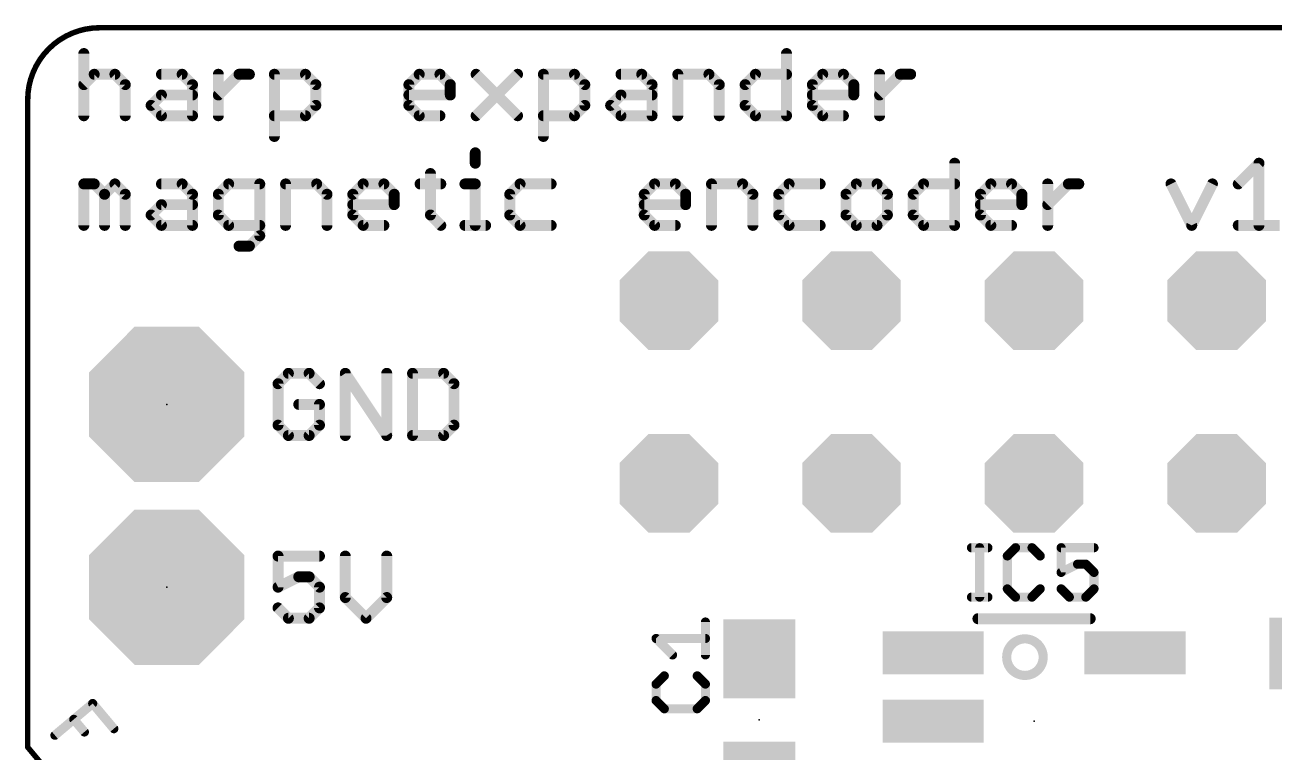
# Model space of a CAD drawing. Extents: x -3 to 25, y -0.2 to 22.
# Drawn here: x -3.04 to 14.34, y 11.92 to 22.04 of the extents above; entities that cross this region are included whole.
import ezdxf

# ---------------------------------------------------------------- set-up
doc = ezdxf.new("R2010")
doc.units = 0
for name, color, linetype in [('17', 110, 'CONTINUOUS'), ('20', 53, 'CONTINUOUS'), ('21', 253, 'CONTINUOUS'), ('23', 53, 'CONTINUOUS'), ('25', 253, 'CONTINUOUS'), ('31', 253, 'CONTINUOUS')]:
    doc.layers.add(name, color=color, linetype=linetype)

# ---------------------------------------------------------------- blocks, each defined once
blk = doc.blocks.new('OCTAGONP')
at = {"const_width": 0.5}
blk.add_lwpolyline([(-0.25, -0.1036), (-0.25, 0.1036), (-0.1036, 0.25), (0.1036, 0.25), (0.25, 0.1036), (0.25, -0.1036), (0.1036, -0.25), (-0.1036, -0.25), (-0.25, -0.1036), (-0.25, 0.1036)], dxfattribs=at)
blk = doc.blocks.new('RECT')
blk.add_solid([(-0.5, -0.5), (0.5, -0.5), (-0.5, 0.5), (0.5, 0.5)])

msp = doc.modelspace()

# ---------------------------------------------------------------- linework, layer by layer
at = {"layer": '20'}
for points, const_width in [([(-2, 22, 0.4142), (-3, 21)], 0.0762), ([(-2, 22.0191, 1), (-2, 21.9809)], 0.0381), ([(-2, 21.9809, 1), (-2, 22.0191)], 0.0381), ([(-2.9809, 21, 1), (-3.0191, 21)], 0.0381), ([(-3.0191, 21, 1), (-2.9809, 21)], 0.0381), ([(-2.9854, 12.0122, 1), (-3.0146, 11.9878)], 0.0381), ([(-3.0191, 12, 1), (-2.9809, 12)], 0.0381)]:
    msp.add_lwpolyline(points, format="xyb", dxfattribs=dict(at, const_width=const_width))
at = {"layer": '20', "const_width": 0.0762}
for points in [[(24, 22), (-2, 22)], [(-3, 21), (-3, 12)], [(-3, 12), (7, 0)]]:
    msp.add_lwpolyline(points, dxfattribs=at)
at = {"layer": '21'}
for points, const_width in [([(-2.2192, 21.6413), (-2.2192, 20.777)], 0.1524), ([(7.5563, 21.6413), (7.5563, 20.777)], 0.1524), ([(-2.2192, 21.2092), (-2.0751, 21.3532)], 0.1524), ([(-2.0751, 21.3532), (-1.787, 21.3532)], 0.1524), ([(-1.787, 21.3532), (-1.643, 21.2092)], 0.1524), ([(-1.1396, 21.3532), (-0.8515, 21.3532)], 0.1524), ([(-0.8515, 21.3532), (-0.7075, 21.2092)], 0.1524), ([(-0.3482, 20.777), (-0.3482, 21.3532)], 0.1524), ([(-0.3482, 21.0651), (-0.0601, 21.3532)], 0.1524), ([(-0.0601, 21.3532), (0.084, 21.3532)], 0.1524), ([(0.4314, 20.4889), (0.4314, 21.3532)], 0.1524), ([(0.4314, 21.3532), (0.8636, 21.3532)], 0.1524), ([(0.8636, 21.3532), (1.0077, 21.2092)], 0.1524), ([(2.3025, 21.2092), (2.4465, 21.3532)], 0.1524), ([(2.4465, 21.3532), (2.7346, 21.3532)], 0.1524), ([(2.7346, 21.3532), (2.8787, 21.2092)], 0.1524), ([(3.238, 21.3532), (3.8142, 20.777)], 0.1524), ([(3.238, 20.777), (3.8142, 21.3532)], 0.1524), ([(4.1735, 20.4889), (4.1735, 21.3532)], 0.1524), ([(4.1735, 21.3532), (4.6057, 21.3532)], 0.1524), ([(4.6057, 21.3532), (4.7497, 21.2092)], 0.1524), ([(5.2531, 21.3532), (5.5412, 21.3532)], 0.1524), ([(5.5412, 21.3532), (5.6853, 21.2092)], 0.1524), ([(6.0445, 20.777), (6.0445, 21.3532)], 0.1524), ([(6.0445, 21.3532), (6.4767, 21.3532)], 0.1524), ([(6.4767, 21.3532), (6.6208, 21.2092)], 0.1524), ([(6.9801, 21.2092), (7.1241, 21.3532)], 0.1524), ([(7.1241, 21.3532), (7.5563, 21.3532)], 0.1524), ([(7.9156, 21.2092), (8.0596, 21.3532)], 0.1524), ([(8.0596, 21.3532), (8.3478, 21.3532)], 0.1524), ([(8.3478, 21.3532), (8.4918, 21.2092)], 0.1524), ([(8.8511, 20.777), (8.8511, 21.3532)], 0.1524), ([(8.8511, 21.0651), (9.1392, 21.3532)], 0.1524), ([(9.1392, 21.3532), (9.2833, 21.3532)], 0.1524), ([(-1.643, 21.2092), (-1.643, 20.777)], 0.1524), ([(-0.7075, 21.2092), (-0.7075, 20.777)], 0.1524), ([(1.0077, 21.2092), (1.0077, 20.9211)], 0.1524), ([(2.3025, 20.9211), (2.3025, 21.2092)], 0.1524), ([(2.8787, 21.2092), (2.8787, 21.0651)], 0.1524), ([(4.7497, 21.2092), (4.7497, 20.9211)], 0.1524), ([(5.6853, 21.2092), (5.6853, 20.777)], 0.1524), ([(6.6208, 21.2092), (6.6208, 20.777)], 0.1524), ([(6.9801, 20.9211), (6.9801, 21.2092)], 0.1524), ([(7.9156, 20.9211), (7.9156, 21.2092)], 0.1524), ([(8.4918, 21.2092), (8.4918, 21.0651)], 0.1524), ([(-1.2837, 20.9211), (-1.1396, 21.0651)], 0.1524), ([(-1.1396, 21.0651), (-0.7075, 21.0651)], 0.1524), ([(2.8787, 21.0651), (2.3025, 21.0651)], 0.1524), ([(5.109, 20.9211), (5.2531, 21.0651)], 0.1524), ([(5.2531, 21.0651), (5.6853, 21.0651)], 0.1524), ([(8.4918, 21.0651), (7.9156, 21.0651)], 0.1524), ([(-1.1396, 20.777), (-1.2837, 20.9211)], 0.1524), ([(-0.7075, 20.777), (-1.1396, 20.777)], 0.1524), ([(0.8636, 20.777), (0.4314, 20.777)], 0.1524), ([(1.0077, 20.9211), (0.8636, 20.777)], 0.1524), ([(2.4465, 20.777), (2.3025, 20.9211)], 0.1524), ([(2.7346, 20.777), (2.4465, 20.777)], 0.1524), ([(4.6057, 20.777), (4.1735, 20.777)], 0.1524), ([(4.7497, 20.9211), (4.6057, 20.777)], 0.1524), ([(5.2531, 20.777), (5.109, 20.9211)], 0.1524), ([(5.6853, 20.777), (5.2531, 20.777)], 0.1524), ([(7.1241, 20.777), (6.9801, 20.9211)], 0.1524), ([(7.5563, 20.777), (7.1241, 20.777)], 0.1524), ([(8.0596, 20.777), (7.9156, 20.9211)], 0.1524), ([(8.3478, 20.777), (8.0596, 20.777)], 0.1524), ([(3.2261, 20.2614), (3.2261, 20.1173)], 0.1524), ([(9.8951, 20.1173), (9.8951, 19.253)], 0.1524), ([(13.8405, 19.8292), (14.1286, 20.1173)], 0.1524), ([(14.1286, 20.1173), (14.1286, 19.253)], 0.1524), ([(2.6025, 19.9733), (2.6025, 19.3971)], 0.1524), ([(-2.2192, 19.253), (-2.2192, 19.8292)], 0.1524), ([(-2.2192, 19.8292), (-2.0751, 19.8292)], 0.1524), ([(-2.0751, 19.8292), (-1.9311, 19.6852)], 0.1524), ([(-1.9311, 19.6852), (-1.787, 19.8292)], 0.1524), ([(-1.787, 19.8292), (-1.643, 19.6852)], 0.1524), ([(-1.1396, 19.8292), (-0.8515, 19.8292)], 0.1524), ([(-0.8515, 19.8292), (-0.7075, 19.6852)], 0.1524), ([(-0.2041, 19.8292), (-0.3482, 19.6852)], 0.1524), ([(0.2281, 19.8292), (-0.2041, 19.8292)], 0.1524), ([(0.2281, 19.1089), (0.2281, 19.8292)], 0.1524), ([(0.5874, 19.253), (0.5874, 19.8292)], 0.1524), ([(0.5874, 19.8292), (1.0195, 19.8292)], 0.1524), ([(1.0195, 19.8292), (1.1636, 19.6852)], 0.1524), ([(1.5229, 19.6852), (1.6669, 19.8292)], 0.1524), ([(1.6669, 19.8292), (1.955, 19.8292)], 0.1524), ([(1.955, 19.8292), (2.0991, 19.6852)], 0.1524), ([(2.4584, 19.8292), (2.7465, 19.8292)], 0.1524), ([(3.0821, 19.8292), (3.2261, 19.8292)], 0.1524), ([(3.2261, 19.8292), (3.2261, 19.253)], 0.1524), ([(3.8498, 19.8292), (3.7058, 19.6852)], 0.1524), ([(4.282, 19.8292), (3.8498, 19.8292)], 0.1524), ([(5.5768, 19.6852), (5.7208, 19.8292)], 0.1524), ([(5.7208, 19.8292), (6.009, 19.8292)], 0.1524), ([(6.009, 19.8292), (6.153, 19.6852)], 0.1524), ([(6.5123, 19.253), (6.5123, 19.8292)], 0.1524), ([(6.5123, 19.8292), (6.9445, 19.8292)], 0.1524), ([(6.9445, 19.8292), (7.0885, 19.6852)], 0.1524), ([(7.5919, 19.8292), (7.4478, 19.6852)], 0.1524), ([(8.0241, 19.8292), (7.5919, 19.8292)], 0.1524), ([(8.5274, 19.8292), (8.3833, 19.6852)], 0.1524), ([(8.8155, 19.8292), (8.5274, 19.8292)], 0.1524), ([(8.9596, 19.6852), (8.8155, 19.8292)], 0.1524), ([(9.3189, 19.6852), (9.4629, 19.8292)], 0.1524), ([(9.4629, 19.8292), (9.8951, 19.8292)], 0.1524), ([(10.2544, 19.6852), (10.3984, 19.8292)], 0.1524), ([(10.3984, 19.8292), (10.6866, 19.8292)], 0.1524), ([(10.6866, 19.8292), (10.8306, 19.6852)], 0.1524), ([(11.1899, 19.253), (11.1899, 19.8292)], 0.1524), ([(11.1899, 19.5411), (11.478, 19.8292)], 0.1524), ([(11.478, 19.8292), (11.6221, 19.8292)], 0.1524), ([(12.905, 19.8292), (13.1931, 19.253)], 0.1524), ([(13.1931, 19.253), (13.4812, 19.8292)], 0.1524), ([(-1.9311, 19.6852), (-1.9311, 19.253)], 0.1524), ([(-1.643, 19.6852), (-1.643, 19.253)], 0.1524), ([(-0.7075, 19.6852), (-0.7075, 19.253)], 0.1524), ([(-0.3482, 19.6852), (-0.3482, 19.3971)], 0.1524), ([(1.1636, 19.6852), (1.1636, 19.253)], 0.1524), ([(1.5229, 19.3971), (1.5229, 19.6852)], 0.1524), ([(2.0991, 19.6852), (2.0991, 19.5411)], 0.1524), ([(3.7058, 19.6852), (3.7058, 19.3971)], 0.1524), ([(5.5768, 19.3971), (5.5768, 19.6852)], 0.1524), ([(6.153, 19.6852), (6.153, 19.5411)], 0.1524), ([(7.0885, 19.6852), (7.0885, 19.253)], 0.1524), ([(7.4478, 19.6852), (7.4478, 19.3971)], 0.1524), ([(8.3833, 19.6852), (8.3833, 19.3971)], 0.1524), ([(8.9596, 19.3971), (8.9596, 19.6852)], 0.1524), ([(9.3189, 19.3971), (9.3189, 19.6852)], 0.1524), ([(10.2544, 19.3971), (10.2544, 19.6852)], 0.1524), ([(10.8306, 19.6852), (10.8306, 19.5411)], 0.1524), ([(-1.2837, 19.3971), (-1.1396, 19.5411)], 0.1524), ([(-1.1396, 19.253), (-1.2837, 19.3971)], 0.1524), ([(-1.1396, 19.5411), (-0.7075, 19.5411)], 0.1524), ([(-0.3482, 19.3971), (-0.2041, 19.253)], 0.1524), ([(2.0991, 19.5411), (1.5229, 19.5411)], 0.1524), ([(1.6669, 19.253), (1.5229, 19.3971)], 0.1524), ([(2.6025, 19.3971), (2.7465, 19.253)], 0.1524), ([(3.7058, 19.3971), (3.8498, 19.253)], 0.1524), ([(6.153, 19.5411), (5.5768, 19.5411)], 0.1524), ([(5.7208, 19.253), (5.5768, 19.3971)], 0.1524), ([(7.4478, 19.3971), (7.5919, 19.253)], 0.1524), ([(8.3833, 19.3971), (8.5274, 19.253)], 0.1524), ([(8.8155, 19.253), (8.9596, 19.3971)], 0.1524), ([(9.4629, 19.253), (9.3189, 19.3971)], 0.1524), ([(10.8306, 19.5411), (10.2544, 19.5411)], 0.1524), ([(10.3984, 19.253), (10.2544, 19.3971)], 0.1524), ([(-0.7075, 19.253), (-1.1396, 19.253)], 0.1524), ([(-0.2041, 19.253), (0.2281, 19.253)], 0.1524), ([(1.955, 19.253), (1.6669, 19.253)], 0.1524), ([(3.0821, 19.253), (3.3702, 19.253)], 0.1524), ([(3.8498, 19.253), (4.282, 19.253)], 0.1524), ([(6.009, 19.253), (5.7208, 19.253)], 0.1524), ([(7.5919, 19.253), (8.0241, 19.253)], 0.1524), ([(8.5274, 19.253), (8.8155, 19.253)], 0.1524), ([(9.8951, 19.253), (9.4629, 19.253)], 0.1524), ([(10.6866, 19.253), (10.3984, 19.253)], 0.1524), ([(13.8405, 19.253), (14.4168, 19.253)], 0.1524), ([(0.084, 18.9649), (0.2281, 19.1089)], 0.1524), ([(-0.0601, 18.9649), (0.084, 18.9649)], 0.1524), ([(10.219, 13.7858), (11.781, 13.7858)], 0.1524), ([(-2.6219, 12.1663), (-2.0961, 12.6075)], 0.127), ([(-2.0961, 12.6075), (-1.802, 12.257)], 0.127), ([(-2.359, 12.3869), (-2.2119, 12.2116)], 0.127)]:
    msp.add_lwpolyline(points, dxfattribs=dict(at, const_width=const_width))
for points, const_width in [([(-2.1811, 21.6413, 1), (-2.2573, 21.6413)], 0.0762), ([(7.5944, 21.6413, 1), (7.5182, 21.6413)], 0.0762), ([(-2.0751, 21.3913, 1), (-2.0751, 21.3151)], 0.0762), ([(-2.0482, 21.3263, 1), (-2.1021, 21.3802)], 0.0762), ([(-1.7601, 21.3802, 1), (-1.814, 21.3263)], 0.0762), ([(-1.787, 21.3151, 1), (-1.787, 21.3913)], 0.0762), ([(-1.1396, 21.3913, 1), (-1.1396, 21.3151)], 0.0762), ([(-0.8246, 21.3802, 1), (-0.8785, 21.3263)], 0.0762), ([(-0.8515, 21.3151, 1), (-0.8515, 21.3913)], 0.0762), ([(-0.3101, 21.3532, 1), (-0.3863, 21.3532)], 0.0762), ([(-0.0601, 21.3913, 1), (-0.0601, 21.3151)], 0.0762), ([(-0.0331, 21.3263, 1), (-0.087, 21.3802)], 0.0762), ([(0.084, 21.3151, 1), (0.084, 21.3913)], 0.0762), ([(0.4695, 21.3532, 1), (0.3933, 21.3532)], 0.0762), ([(0.4314, 21.3913, 1), (0.4314, 21.3151)], 0.0762), ([(0.8905, 21.3802, 1), (0.8367, 21.3263)], 0.0762), ([(0.8636, 21.3151, 1), (0.8636, 21.3913)], 0.0762), ([(2.4465, 21.3913, 1), (2.4465, 21.3151)], 0.0762), ([(2.4735, 21.3263, 1), (2.4196, 21.3802)], 0.0762), ([(2.7616, 21.3802, 1), (2.7077, 21.3263)], 0.0762), ([(2.7346, 21.3151, 1), (2.7346, 21.3913)], 0.0762), ([(3.2649, 21.3802, 1), (3.211, 21.3263)], 0.0762), ([(3.8412, 21.3263, 1), (3.7873, 21.3802)], 0.0762), ([(4.2116, 21.3532, 1), (4.1354, 21.3532)], 0.0762), ([(4.1735, 21.3913, 1), (4.1735, 21.3151)], 0.0762), ([(4.6326, 21.3802, 1), (4.5787, 21.3263)], 0.0762), ([(4.6057, 21.3151, 1), (4.6057, 21.3913)], 0.0762), ([(5.2531, 21.3913, 1), (5.2531, 21.3151)], 0.0762), ([(5.5681, 21.3802, 1), (5.5143, 21.3263)], 0.0762), ([(5.5412, 21.3151, 1), (5.5412, 21.3913)], 0.0762), ([(6.0826, 21.3532, 1), (6.0064, 21.3532)], 0.0762), ([(6.0445, 21.3913, 1), (6.0445, 21.3151)], 0.0762), ([(6.5037, 21.3802, 1), (6.4498, 21.3263)], 0.0762), ([(6.4767, 21.3151, 1), (6.4767, 21.3913)], 0.0762), ([(7.1241, 21.3913, 1), (7.1241, 21.3151)], 0.0762), ([(7.1511, 21.3263, 1), (7.0972, 21.3802)], 0.0762), ([(7.5563, 21.3151, 1), (7.5563, 21.3913)], 0.0762), ([(8.0596, 21.3913, 1), (8.0596, 21.3151)], 0.0762), ([(8.0866, 21.3263, 1), (8.0327, 21.3802)], 0.0762), ([(8.3747, 21.3802, 1), (8.3208, 21.3263)], 0.0762), ([(8.3478, 21.3151, 1), (8.3478, 21.3913)], 0.0762), ([(8.8892, 21.3532, 1), (8.813, 21.3532)], 0.0762), ([(9.1392, 21.3913, 1), (9.1392, 21.3151)], 0.0762), ([(9.1662, 21.3263, 1), (9.1123, 21.3802)], 0.0762), ([(9.2833, 21.3151, 1), (9.2833, 21.3913)], 0.0762), ([(-2.2461, 21.2361, 1), (-2.1923, 21.1822)], 0.0762), ([(-1.6049, 21.2092, 1), (-1.6811, 21.2092)], 0.0762), ([(-1.6699, 21.1822, 1), (-1.616, 21.2361)], 0.0762), ([(-0.6694, 21.2092, 1), (-0.7456, 21.2092)], 0.0762), ([(-0.7344, 21.1822, 1), (-0.6805, 21.2361)], 0.0762), ([(1.0458, 21.2092, 1), (0.9696, 21.2092)], 0.0762), ([(0.9807, 21.1822, 1), (1.0346, 21.2361)], 0.0762), ([(2.2755, 21.2361, 1), (2.3294, 21.1822)], 0.0762), ([(2.3406, 21.2092, 1), (2.2644, 21.2092)], 0.0762), ([(2.9168, 21.2092, 1), (2.8406, 21.2092)], 0.0762), ([(2.8518, 21.1822, 1), (2.9056, 21.2361)], 0.0762), ([(4.7878, 21.2092, 1), (4.7116, 21.2092)], 0.0762), ([(4.7228, 21.1822, 1), (4.7767, 21.2361)], 0.0762), ([(5.7234, 21.2092, 1), (5.6472, 21.2092)], 0.0762), ([(5.6583, 21.1822, 1), (5.7122, 21.2361)], 0.0762), ([(6.6589, 21.2092, 1), (6.5827, 21.2092)], 0.0762), ([(6.5938, 21.1822, 1), (6.6477, 21.2361)], 0.0762), ([(6.9531, 21.2361, 1), (7.007, 21.1822)], 0.0762), ([(7.0182, 21.2092, 1), (6.942, 21.2092)], 0.0762), ([(7.8886, 21.2361, 1), (7.9425, 21.1822)], 0.0762), ([(7.9537, 21.2092, 1), (7.8775, 21.2092)], 0.0762), ([(8.5299, 21.2092, 1), (8.4537, 21.2092)], 0.0762), ([(8.4649, 21.1822, 1), (8.5188, 21.2361)], 0.0762), ([(-1.1396, 21.1032, 1), (-1.1396, 21.027)], 0.0762), ([(-1.1127, 21.0382, 1), (-1.1666, 21.0921)], 0.0762), ([(-0.7075, 21.027, 1), (-0.7075, 21.1032)], 0.0762), ([(-0.3751, 21.0921, 1), (-0.3212, 21.0382)], 0.0762), ([(2.3025, 21.1032, 1), (2.3025, 21.027)], 0.0762), ([(2.8406, 21.0651, 1), (2.9168, 21.0651)], 0.0762), ([(2.8787, 21.027, 1), (2.8787, 21.1032)], 0.0762), ([(5.2531, 21.1032, 1), (5.2531, 21.027)], 0.0762), ([(5.28, 21.0382, 1), (5.2261, 21.0921)], 0.0762), ([(5.6853, 21.027, 1), (5.6853, 21.1032)], 0.0762), ([(7.9156, 21.1032, 1), (7.9156, 21.027)], 0.0762), ([(8.4537, 21.0651, 1), (8.5299, 21.0651)], 0.0762), ([(8.4918, 21.027, 1), (8.4918, 21.1032)], 0.0762), ([(8.8242, 21.0921, 1), (8.878, 21.0382)], 0.0762), ([(-1.2567, 20.948, 1), (-1.3106, 20.8941)], 0.0762), ([(-1.3106, 20.948, 1), (-1.2567, 20.8941)], 0.0762), ([(-1.1396, 20.8151, 1), (-1.1396, 20.7389)], 0.0762), ([(-0.7075, 20.7389, 1), (-0.7075, 20.8151)], 0.0762), ([(0.4314, 20.8151, 1), (0.4314, 20.7389)], 0.0762), ([(0.8636, 20.7389, 1), (0.8636, 20.8151)], 0.0762), ([(0.9696, 20.9211, 1), (1.0458, 20.9211)], 0.0762), ([(1.0346, 20.8941, 1), (0.9807, 20.948)], 0.0762), ([(2.3294, 20.948, 1), (2.2755, 20.8941)], 0.0762), ([(2.2644, 20.9211, 1), (2.3406, 20.9211)], 0.0762), ([(2.4465, 20.8151, 1), (2.4465, 20.7389)], 0.0762), ([(2.7346, 20.7389, 1), (2.7346, 20.8151)], 0.0762), ([(4.1735, 20.8151, 1), (4.1735, 20.7389)], 0.0762), ([(4.6057, 20.7389, 1), (4.6057, 20.8151)], 0.0762), ([(4.7116, 20.9211, 1), (4.7878, 20.9211)], 0.0762), ([(4.7767, 20.8941, 1), (4.7228, 20.948)], 0.0762), ([(5.136, 20.948, 1), (5.0821, 20.8941)], 0.0762), ([(5.0821, 20.948, 1), (5.136, 20.8941)], 0.0762), ([(5.2531, 20.8151, 1), (5.2531, 20.7389)], 0.0762), ([(5.6853, 20.7389, 1), (5.6853, 20.8151)], 0.0762), ([(7.007, 20.948, 1), (6.9531, 20.8941)], 0.0762), ([(6.942, 20.9211, 1), (7.0182, 20.9211)], 0.0762), ([(7.1241, 20.8151, 1), (7.1241, 20.7389)], 0.0762), ([(7.5563, 20.7389, 1), (7.5563, 20.8151)], 0.0762), ([(7.9425, 20.948, 1), (7.8886, 20.8941)], 0.0762), ([(7.8775, 20.9211, 1), (7.9537, 20.9211)], 0.0762), ([(8.0596, 20.8151, 1), (8.0596, 20.7389)], 0.0762), ([(8.3478, 20.7389, 1), (8.3478, 20.8151)], 0.0762), ([(-2.2573, 20.777, 1), (-2.1811, 20.777)], 0.0762), ([(-1.6811, 20.777, 1), (-1.6049, 20.777)], 0.0762), ([(-1.1666, 20.7501, 1), (-1.1127, 20.8039)], 0.0762), ([(-0.7456, 20.777, 1), (-0.6694, 20.777)], 0.0762), ([(-0.3863, 20.777, 1), (-0.3101, 20.777)], 0.0762), ([(0.8367, 20.8039, 1), (0.8905, 20.7501)], 0.0762), ([(2.4196, 20.7501, 1), (2.4735, 20.8039)], 0.0762), ([(3.211, 20.8039, 1), (3.2649, 20.7501)], 0.0762), ([(3.7873, 20.7501, 1), (3.8412, 20.8039)], 0.0762), ([(4.5787, 20.8039, 1), (4.6326, 20.7501)], 0.0762), ([(5.2261, 20.7501, 1), (5.28, 20.8039)], 0.0762), ([(5.6472, 20.777, 1), (5.7234, 20.777)], 0.0762), ([(6.0064, 20.777, 1), (6.0826, 20.777)], 0.0762), ([(6.5827, 20.777, 1), (6.6589, 20.777)], 0.0762), ([(7.0972, 20.7501, 1), (7.1511, 20.8039)], 0.0762), ([(7.5182, 20.777, 1), (7.5944, 20.777)], 0.0762), ([(8.0327, 20.7501, 1), (8.0866, 20.8039)], 0.0762), ([(8.813, 20.777, 1), (8.8892, 20.777)], 0.0762), ([(0.3933, 20.4889, 1), (0.4695, 20.4889)], 0.0762), ([(4.1354, 20.4889, 1), (4.2116, 20.4889)], 0.0762), ([(3.2642, 20.2614, 1), (3.188, 20.2614)], 0.0762), ([(9.9332, 20.1173, 1), (9.857, 20.1173)], 0.0762), ([(14.1667, 20.1173, 1), (14.0905, 20.1173)], 0.0762), ([(14.1556, 20.0904, 1), (14.1017, 20.1443)], 0.0762), ([(2.6406, 19.9733, 1), (2.5644, 19.9733)], 0.0762), ([(3.188, 20.1173, 1), (3.2642, 20.1173)], 0.0762), ([(-2.1811, 19.8292, 1), (-2.2573, 19.8292)], 0.0762), ([(-2.2192, 19.8673, 1), (-2.2192, 19.7911)], 0.0762), ([(-2.0482, 19.8562, 1), (-2.1021, 19.8023)], 0.0762), ([(-2.0751, 19.7911, 1), (-2.0751, 19.8673)], 0.0762), ([(-1.7601, 19.8562, 1), (-1.814, 19.8023)], 0.0762), ([(-1.7601, 19.8023, 1), (-1.814, 19.8562)], 0.0762), ([(-1.1396, 19.8673, 1), (-1.1396, 19.7911)], 0.0762), ([(-0.8246, 19.8562, 1), (-0.8785, 19.8023)], 0.0762), ([(-0.8515, 19.7911, 1), (-0.8515, 19.8673)], 0.0762), ([(-0.2041, 19.8673, 1), (-0.2041, 19.7911)], 0.0762), ([(-0.1772, 19.8023, 1), (-0.231, 19.8562)], 0.0762), ([(0.2662, 19.8292, 1), (0.19, 19.8292)], 0.0762), ([(0.2281, 19.7911, 1), (0.2281, 19.8673)], 0.0762), ([(0.6255, 19.8292, 1), (0.5493, 19.8292)], 0.0762), ([(0.5874, 19.8673, 1), (0.5874, 19.7911)], 0.0762), ([(1.0465, 19.8562, 1), (0.9926, 19.8023)], 0.0762), ([(1.0195, 19.7911, 1), (1.0195, 19.8673)], 0.0762), ([(1.6669, 19.8673, 1), (1.6669, 19.7911)], 0.0762), ([(1.6939, 19.8023, 1), (1.64, 19.8562)], 0.0762), ([(1.982, 19.8562, 1), (1.9281, 19.8023)], 0.0762), ([(1.955, 19.7911, 1), (1.955, 19.8673)], 0.0762), ([(2.4584, 19.8673, 1), (2.4584, 19.7911)], 0.0762), ([(2.7465, 19.7911, 1), (2.7465, 19.8673)], 0.0762), ([(3.0821, 19.8673, 1), (3.0821, 19.7911)], 0.0762), ([(3.2642, 19.8292, 1), (3.188, 19.8292)], 0.0762), ([(3.2261, 19.7911, 1), (3.2261, 19.8673)], 0.0762), ([(3.8498, 19.8673, 1), (3.8498, 19.7911)], 0.0762), ([(3.8767, 19.8023, 1), (3.8229, 19.8562)], 0.0762), ([(4.282, 19.7911, 1), (4.282, 19.8673)], 0.0762), ([(5.7208, 19.8673, 1), (5.7208, 19.7911)], 0.0762), ([(5.7478, 19.8023, 1), (5.6939, 19.8562)], 0.0762), ([(6.0359, 19.8562, 1), (5.982, 19.8023)], 0.0762), ([(6.009, 19.7911, 1), (6.009, 19.8673)], 0.0762), ([(6.5504, 19.8292, 1), (6.4742, 19.8292)], 0.0762), ([(6.5123, 19.8673, 1), (6.5123, 19.7911)], 0.0762), ([(6.9714, 19.8562, 1), (6.9175, 19.8023)], 0.0762), ([(6.9445, 19.7911, 1), (6.9445, 19.8673)], 0.0762), ([(7.5919, 19.8673, 1), (7.5919, 19.7911)], 0.0762), ([(7.6188, 19.8023, 1), (7.5649, 19.8562)], 0.0762), ([(8.0241, 19.7911, 1), (8.0241, 19.8673)], 0.0762), ([(8.5274, 19.8673, 1), (8.5274, 19.7911)], 0.0762), ([(8.5543, 19.8023, 1), (8.5005, 19.8562)], 0.0762), ([(8.8425, 19.8562, 1), (8.7886, 19.8023)], 0.0762), ([(8.8155, 19.7911, 1), (8.8155, 19.8673)], 0.0762), ([(9.4629, 19.8673, 1), (9.4629, 19.7911)], 0.0762), ([(9.4899, 19.8023, 1), (9.436, 19.8562)], 0.0762), ([(9.8951, 19.7911, 1), (9.8951, 19.8673)], 0.0762), ([(10.3984, 19.8673, 1), (10.3984, 19.7911)], 0.0762), ([(10.4254, 19.8023, 1), (10.3715, 19.8562)], 0.0762), ([(10.7135, 19.8562, 1), (10.6596, 19.8023)], 0.0762), ([(10.6866, 19.7911, 1), (10.6866, 19.8673)], 0.0762), ([(11.228, 19.8292, 1), (11.1518, 19.8292)], 0.0762), ([(11.478, 19.8673, 1), (11.478, 19.7911)], 0.0762), ([(11.505, 19.8023, 1), (11.4511, 19.8562)], 0.0762), ([(11.6221, 19.7911, 1), (11.6221, 19.8673)], 0.0762), ([(12.9391, 19.8463, 1), (12.8709, 19.8122)], 0.0762), ([(13.5153, 19.8122, 1), (13.4472, 19.8463)], 0.0762), ([(13.8136, 19.8562, 1), (13.8675, 19.8023)], 0.0762), ([(-1.893, 19.6852, 1), (-1.9692, 19.6852)], 0.0762), ([(-1.958, 19.7121, 1), (-1.9041, 19.6582)], 0.0762), ([(-1.958, 19.6582, 1), (-1.9041, 19.7121)], 0.0762), ([(-1.6049, 19.6852, 1), (-1.6811, 19.6852)], 0.0762), ([(-1.6699, 19.6582, 1), (-1.616, 19.7121)], 0.0762), ([(-0.6694, 19.6852, 1), (-0.7456, 19.6852)], 0.0762), ([(-0.7344, 19.6582, 1), (-0.6805, 19.7121)], 0.0762), ([(-0.3101, 19.6852, 1), (-0.3863, 19.6852)], 0.0762), ([(-0.3751, 19.7121, 1), (-0.3212, 19.6582)], 0.0762), ([(1.2017, 19.6852, 1), (1.1255, 19.6852)], 0.0762), ([(1.1366, 19.6582, 1), (1.1905, 19.7121)], 0.0762), ([(1.4959, 19.7121, 1), (1.5498, 19.6582)], 0.0762), ([(1.561, 19.6852, 1), (1.4848, 19.6852)], 0.0762), ([(2.1372, 19.6852, 1), (2.061, 19.6852)], 0.0762), ([(2.0722, 19.6582, 1), (2.126, 19.7121)], 0.0762), ([(3.6788, 19.7121, 1), (3.7327, 19.6582)], 0.0762), ([(3.7439, 19.6852, 1), (3.6677, 19.6852)], 0.0762), ([(5.5498, 19.7121, 1), (5.6037, 19.6582)], 0.0762), ([(5.6149, 19.6852, 1), (5.5387, 19.6852)], 0.0762), ([(6.1911, 19.6852, 1), (6.1149, 19.6852)], 0.0762), ([(6.1261, 19.6582, 1), (6.18, 19.7121)], 0.0762), ([(7.1266, 19.6852, 1), (7.0504, 19.6852)], 0.0762), ([(7.0616, 19.6582, 1), (7.1155, 19.7121)], 0.0762), ([(7.4859, 19.6852, 1), (7.4097, 19.6852)], 0.0762), ([(7.4209, 19.7121, 1), (7.4748, 19.6582)], 0.0762), ([(8.4214, 19.6852, 1), (8.3452, 19.6852)], 0.0762), ([(8.3564, 19.7121, 1), (8.4103, 19.6582)], 0.0762), ([(8.9977, 19.6852, 1), (8.9215, 19.6852)], 0.0762), ([(8.9326, 19.6582, 1), (8.9865, 19.7121)], 0.0762), ([(9.2919, 19.7121, 1), (9.3458, 19.6582)], 0.0762), ([(9.357, 19.6852, 1), (9.2808, 19.6852)], 0.0762), ([(10.2274, 19.7121, 1), (10.2813, 19.6582)], 0.0762), ([(10.2925, 19.6852, 1), (10.2163, 19.6852)], 0.0762), ([(10.8687, 19.6852, 1), (10.7925, 19.6852)], 0.0762), ([(10.8037, 19.6582, 1), (10.8575, 19.7121)], 0.0762), ([(-1.2567, 19.424, 1), (-1.3106, 19.3701)], 0.0762), ([(-1.3106, 19.424, 1), (-1.2567, 19.3701)], 0.0762), ([(-1.1396, 19.5792, 1), (-1.1396, 19.503)], 0.0762), ([(-1.1127, 19.5142, 1), (-1.1666, 19.5681)], 0.0762), ([(-0.7075, 19.503, 1), (-0.7075, 19.5792)], 0.0762), ([(-0.3212, 19.424, 1), (-0.3751, 19.3701)], 0.0762), ([(1.5498, 19.424, 1), (1.4959, 19.3701)], 0.0762), ([(1.5229, 19.5792, 1), (1.5229, 19.503)], 0.0762), ([(2.061, 19.5411, 1), (2.1372, 19.5411)], 0.0762), ([(2.0991, 19.503, 1), (2.0991, 19.5792)], 0.0762), ([(2.6294, 19.424, 1), (2.5755, 19.3701)], 0.0762), ([(3.7327, 19.424, 1), (3.6788, 19.3701)], 0.0762), ([(5.6037, 19.424, 1), (5.5498, 19.3701)], 0.0762), ([(5.5768, 19.5792, 1), (5.5768, 19.503)], 0.0762), ([(6.1149, 19.5411, 1), (6.1911, 19.5411)], 0.0762), ([(6.153, 19.503, 1), (6.153, 19.5792)], 0.0762), ([(7.4748, 19.424, 1), (7.4209, 19.3701)], 0.0762), ([(8.4103, 19.424, 1), (8.3564, 19.3701)], 0.0762), ([(8.9865, 19.3701, 1), (8.9326, 19.424)], 0.0762), ([(9.3458, 19.424, 1), (9.2919, 19.3701)], 0.0762), ([(10.2813, 19.424, 1), (10.2274, 19.3701)], 0.0762), ([(10.2544, 19.5792, 1), (10.2544, 19.503)], 0.0762), ([(10.7925, 19.5411, 1), (10.8687, 19.5411)], 0.0762), ([(10.8306, 19.503, 1), (10.8306, 19.5792)], 0.0762), ([(11.163, 19.5681, 1), (11.2168, 19.5142)], 0.0762), ([(-2.2573, 19.253, 1), (-2.1811, 19.253)], 0.0762), ([(-1.9692, 19.253, 1), (-1.893, 19.253)], 0.0762), ([(-1.6811, 19.253, 1), (-1.6049, 19.253)], 0.0762), ([(-1.1396, 19.2911, 1), (-1.1396, 19.2149)], 0.0762), ([(-1.1666, 19.2261, 1), (-1.1127, 19.2799)], 0.0762), ([(-0.7456, 19.253, 1), (-0.6694, 19.253)], 0.0762), ([(-0.7075, 19.2149, 1), (-0.7075, 19.2911)], 0.0762), ([(-0.3863, 19.3971, 1), (-0.3101, 19.3971)], 0.0762), ([(-0.2041, 19.2911, 1), (-0.2041, 19.2149)], 0.0762), ([(-0.231, 19.2261, 1), (-0.1772, 19.2799)], 0.0762), ([(0.2281, 19.2149, 1), (0.2281, 19.2911)], 0.0762), ([(0.5493, 19.253, 1), (0.6255, 19.253)], 0.0762), ([(1.1255, 19.253, 1), (1.2017, 19.253)], 0.0762), ([(1.4848, 19.3971, 1), (1.561, 19.3971)], 0.0762), ([(1.6669, 19.2911, 1), (1.6669, 19.2149)], 0.0762), ([(1.64, 19.2261, 1), (1.6939, 19.2799)], 0.0762), ([(1.955, 19.2149, 1), (1.955, 19.2911)], 0.0762), ([(2.5644, 19.3971, 1), (2.6406, 19.3971)], 0.0762), ([(2.7196, 19.2261, 1), (2.7734, 19.2799)], 0.0762), ([(3.0821, 19.2911, 1), (3.0821, 19.2149)], 0.0762), ([(3.188, 19.253, 1), (3.2642, 19.253)], 0.0762), ([(3.3702, 19.2149, 1), (3.3702, 19.2911)], 0.0762), ([(3.6677, 19.3971, 1), (3.7439, 19.3971)], 0.0762), ([(3.8498, 19.2911, 1), (3.8498, 19.2149)], 0.0762), ([(3.8229, 19.2261, 1), (3.8767, 19.2799)], 0.0762), ([(4.282, 19.2149, 1), (4.282, 19.2911)], 0.0762), ([(5.5387, 19.3971, 1), (5.6149, 19.3971)], 0.0762), ([(5.7208, 19.2911, 1), (5.7208, 19.2149)], 0.0762), ([(5.6939, 19.2261, 1), (5.7478, 19.2799)], 0.0762), ([(6.009, 19.2149, 1), (6.009, 19.2911)], 0.0762), ([(6.4742, 19.253, 1), (6.5504, 19.253)], 0.0762), ([(7.0504, 19.253, 1), (7.1266, 19.253)], 0.0762), ([(7.4097, 19.3971, 1), (7.4859, 19.3971)], 0.0762), ([(7.5919, 19.2911, 1), (7.5919, 19.2149)], 0.0762), ([(7.5649, 19.2261, 1), (7.6188, 19.2799)], 0.0762), ([(8.0241, 19.2149, 1), (8.0241, 19.2911)], 0.0762), ([(8.3452, 19.3971, 1), (8.4214, 19.3971)], 0.0762), ([(8.5274, 19.2911, 1), (8.5274, 19.2149)], 0.0762), ([(8.5005, 19.2261, 1), (8.5543, 19.2799)], 0.0762), ([(8.7886, 19.2799, 1), (8.8425, 19.2261)], 0.0762), ([(8.8155, 19.2149, 1), (8.8155, 19.2911)], 0.0762), ([(8.9215, 19.3971, 1), (8.9977, 19.3971)], 0.0762), ([(9.2808, 19.3971, 1), (9.357, 19.3971)], 0.0762), ([(9.4629, 19.2911, 1), (9.4629, 19.2149)], 0.0762), ([(9.436, 19.2261, 1), (9.4899, 19.2799)], 0.0762), ([(9.857, 19.253, 1), (9.9332, 19.253)], 0.0762), ([(9.8951, 19.2149, 1), (9.8951, 19.2911)], 0.0762), ([(10.2163, 19.3971, 1), (10.2925, 19.3971)], 0.0762), ([(10.3984, 19.2911, 1), (10.3984, 19.2149)], 0.0762), ([(10.3715, 19.2261, 1), (10.4254, 19.2799)], 0.0762), ([(10.6866, 19.2149, 1), (10.6866, 19.2911)], 0.0762), ([(11.1518, 19.253, 1), (11.228, 19.253)], 0.0762), ([(13.1591, 19.27, 1), (13.2272, 19.236)], 0.0762), ([(13.1591, 19.236, 1), (13.2272, 19.27)], 0.0762), ([(13.8405, 19.2911, 1), (13.8405, 19.2149)], 0.0762), ([(14.0905, 19.253, 1), (14.1667, 19.253)], 0.0762), ([(0.19, 19.1089, 1), (0.2662, 19.1089)], 0.0762), ([(0.255, 19.082, 1), (0.2011, 19.1359)], 0.0762), ([(-0.0601, 19.003, 1), (-0.0601, 18.9268)], 0.0762), ([(0.0571, 18.9918, 1), (0.1109, 18.9379)], 0.0762), ([(0.084, 18.9268, 1), (0.084, 19.003)], 0.0762), ([(10.219, 13.8239, 1), (10.219, 13.7477)], 0.0762), ([(11.781, 13.7477, 1), (11.781, 13.8239)], 0.0762), ([(10.873, 12.9978, 1), (10.873, 13.5058, 1), (10.873, 12.9978)], 0.127), ([(-2.0718, 12.6279, 1), (-2.1204, 12.5871)], 0.0635), ([(-2.0757, 12.5832, 1), (-2.1165, 12.6318)], 0.0635), ([(-2.3347, 12.4073, 1), (-2.3833, 12.3665)], 0.0635), ([(-2.6423, 12.1906, 1), (-2.6015, 12.142)], 0.0635), ([(-2.2362, 12.1912, 1), (-2.1876, 12.232)], 0.0635), ([(-1.8263, 12.2366, 1), (-1.7776, 12.2774)], 0.0635)]:
    msp.add_lwpolyline(points, format="xyb", dxfattribs=dict(at, const_width=const_width))
at = {"layer": '23'}
for p in [(-1.0668, 16.764), (-1.0668, 14.224), (7.1772, 12.3792), (11, 12.3628)]:
    msp.add_point(p, dxfattribs=at)
at = {"layer": '25'}
for points, const_width in [([(0.6267, 17.1965), (0.4826, 17.0525)], 0.1524), ([(0.9148, 17.1965), (0.6267, 17.1965)], 0.1524), ([(1.0588, 17.0525), (0.9148, 17.1965)], 0.1524), ([(1.4181, 16.3322), (1.4181, 17.1965)], 0.1524), ([(1.4181, 17.1965), (1.9943, 16.3322)], 0.1524), ([(1.9943, 16.3322), (1.9943, 17.1965)], 0.1524), ([(2.3536, 17.1965), (2.3536, 16.3322)], 0.1524), ([(2.7858, 17.1965), (2.3536, 17.1965)], 0.1524), ([(2.9299, 17.0525), (2.7858, 17.1965)], 0.1524), ([(0.4826, 17.0525), (0.4826, 16.4763)], 0.1524), ([(2.9299, 16.4763), (2.9299, 17.0525)], 0.1524), ([(1.0588, 16.7644), (0.7707, 16.7644)], 0.1524), ([(1.0588, 16.4763), (1.0588, 16.7644)], 0.1524), ([(0.4826, 16.4763), (0.6267, 16.3322)], 0.1524), ([(0.9148, 16.3322), (1.0588, 16.4763)], 0.1524), ([(2.7858, 16.3322), (2.9299, 16.4763)], 0.1524), ([(0.6267, 16.3322), (0.9148, 16.3322)], 0.1524), ([(2.3536, 16.3322), (2.7858, 16.3322)], 0.1524), ([(10.1289, 14.7727), (10.3577, 14.7727)], 0.127), ([(10.2433, 14.0863), (10.2433, 14.7727)], 0.127), ([(10.7422, 14.7727), (10.6278, 14.6583)], 0.127), ([(10.971, 14.7727), (10.7422, 14.7727)], 0.127), ([(11.0854, 14.6583), (10.971, 14.7727)], 0.127), ([(11.8338, 14.7727), (11.3763, 14.7727)], 0.127), ([(11.3763, 14.7727), (11.3763, 14.4295)], 0.127), ([(1.0588, 14.6565), (0.4826, 14.6565)], 0.1524), ([(0.4826, 14.6565), (0.4826, 14.2244)], 0.1524), ([(1.4181, 14.6565), (1.4181, 14.0803)], 0.1524), ([(1.9943, 14.0803), (1.9943, 14.6565)], 0.1524), ([(10.6278, 14.6583), (10.6278, 14.2007)], 0.127), ([(11.3763, 14.4295), (11.6051, 14.5439)], 0.127), ([(11.6051, 14.5439), (11.7195, 14.5439)], 0.127), ([(11.7195, 14.5439), (11.8338, 14.4295)], 0.127), ([(0.4826, 14.2244), (0.7707, 14.3684)], 0.1524), ([(0.7707, 14.3684), (0.9148, 14.3684)], 0.1524), ([(0.9148, 14.3684), (1.0588, 14.2244)], 0.1524), ([(11.8338, 14.4295), (11.8338, 14.2007)], 0.127), ([(1.0588, 14.2244), (1.0588, 13.9363)], 0.1524), ([(10.6278, 14.2007), (10.7422, 14.0863)], 0.127), ([(10.971, 14.0863), (11.0854, 14.2007)], 0.127), ([(11.4907, 14.0863), (11.3763, 14.2007)], 0.127), ([(11.8338, 14.2007), (11.7195, 14.0863)], 0.127), ([(1.4181, 14.0803), (1.7062, 13.7922)], 0.1524), ([(1.7062, 13.7922), (1.9943, 14.0803)], 0.1524), ([(10.1289, 14.0863), (10.3577, 14.0863)], 0.127), ([(10.7422, 14.0863), (10.971, 14.0863)], 0.127), ([(11.7195, 14.0863), (11.4907, 14.0863)], 0.127), ([(0.6267, 13.7922), (0.4826, 13.9363)], 0.1524), ([(1.0588, 13.9363), (0.9148, 13.7922)], 0.1524), ([(0.9148, 13.7922), (0.6267, 13.7922)], 0.1524), ([(6.4279, 13.2825), (6.4279, 13.7401)], 0.127), ([(5.9703, 13.2825), (5.7415, 13.5113)], 0.127), ([(5.7415, 13.5113), (6.4279, 13.5113)], 0.127), ([(5.8559, 12.9917), (5.7415, 12.8773)], 0.127), ([(6.4279, 12.8773), (6.3135, 12.9917)], 0.127), ([(5.7415, 12.8773), (5.7415, 12.6485)], 0.127), ([(6.4279, 12.6485), (6.4279, 12.8773)], 0.127), ([(5.7415, 12.6485), (5.8559, 12.5341)], 0.127), ([(6.3135, 12.5341), (6.4279, 12.6485)], 0.127), ([(5.8559, 12.5341), (6.3135, 12.5341)], 0.127)]:
    msp.add_lwpolyline(points, dxfattribs=dict(at, const_width=const_width))
for points, const_width in [([(0.6267, 17.2346, 1), (0.6267, 17.1584)], 0.0762), ([(0.6536, 17.1696, 1), (0.5997, 17.2235)], 0.0762), ([(0.9417, 17.2235, 1), (0.8878, 17.1696)], 0.0762), ([(0.9148, 17.1584, 1), (0.9148, 17.2346)], 0.0762), ([(1.4498, 17.2177, 1), (1.3864, 17.1754)], 0.0762), ([(1.4562, 17.1965, 1), (1.38, 17.1965)], 0.0762), ([(2.0324, 17.1965, 1), (1.9562, 17.1965)], 0.0762), ([(2.3917, 17.1965, 1), (2.3155, 17.1965)], 0.0762), ([(2.3536, 17.2346, 1), (2.3536, 17.1584)], 0.0762), ([(2.8127, 17.2235, 1), (2.7589, 17.1696)], 0.0762), ([(2.7858, 17.1584, 1), (2.7858, 17.2346)], 0.0762), ([(0.5207, 17.0525, 1), (0.4445, 17.0525)], 0.0762), ([(0.4557, 17.0794, 1), (0.5095, 17.0255)], 0.0762), ([(1.0319, 17.0255, 1), (1.0858, 17.0794)], 0.0762), ([(2.968, 17.0525, 1), (2.8918, 17.0525)], 0.0762), ([(2.9029, 17.0255, 1), (2.9568, 17.0794)], 0.0762), ([(0.7707, 16.8025, 1), (0.7707, 16.7263)], 0.0762), ([(1.0969, 16.7644, 1), (1.0207, 16.7644)], 0.0762), ([(1.0588, 16.7263, 1), (1.0588, 16.8025)], 0.0762), ([(0.5095, 16.5032, 1), (0.4557, 16.4493)], 0.0762), ([(0.4445, 16.4763, 1), (0.5207, 16.4763)], 0.0762), ([(1.0207, 16.4763, 1), (1.0969, 16.4763)], 0.0762), ([(1.0858, 16.4493, 1), (1.0319, 16.5032)], 0.0762), ([(2.8918, 16.4763, 1), (2.968, 16.4763)], 0.0762), ([(2.9568, 16.4493, 1), (2.9029, 16.5032)], 0.0762), ([(0.6267, 16.3703, 1), (0.6267, 16.2941)], 0.0762), ([(0.5997, 16.3053, 1), (0.6536, 16.3591)], 0.0762), ([(0.8878, 16.3591, 1), (0.9417, 16.3053)], 0.0762), ([(0.9148, 16.2941, 1), (0.9148, 16.3703)], 0.0762), ([(1.38, 16.3322, 1), (1.4562, 16.3322)], 0.0762), ([(1.9562, 16.3322, 1), (2.0324, 16.3322)], 0.0762), ([(1.9626, 16.3111, 1), (2.026, 16.3533)], 0.0762), ([(2.3536, 16.3703, 1), (2.3536, 16.2941)], 0.0762), ([(2.3155, 16.3322, 1), (2.3917, 16.3322)], 0.0762), ([(2.7589, 16.3591, 1), (2.8127, 16.3053)], 0.0762), ([(2.7858, 16.2941, 1), (2.7858, 16.3703)], 0.0762), ([(10.1289, 14.8044, 1), (10.1289, 14.7409)], 0.0635), ([(10.275, 14.7727, 1), (10.2115, 14.7727)], 0.0635), ([(10.3577, 14.7409, 1), (10.3577, 14.8044)], 0.0635), ([(10.7422, 14.8044, 1), (10.7422, 14.7409)], 0.0635), ([(10.7647, 14.7502, 1), (10.7198, 14.7951)], 0.0635), ([(10.9935, 14.7951, 1), (10.9486, 14.7502)], 0.0635), ([(10.971, 14.7409, 1), (10.971, 14.8044)], 0.0635), ([(11.408, 14.7727, 1), (11.3445, 14.7727)], 0.0635), ([(11.3763, 14.8044, 1), (11.3763, 14.7409)], 0.0635), ([(11.8338, 14.7409, 1), (11.8338, 14.8044)], 0.0635), ([(0.4826, 14.6946, 1), (0.4826, 14.6184)], 0.0762), ([(0.5207, 14.6565, 1), (0.4445, 14.6565)], 0.0762), ([(1.0588, 14.6184, 1), (1.0588, 14.6946)], 0.0762), ([(1.4562, 14.6565, 1), (1.38, 14.6565)], 0.0762), ([(2.0324, 14.6565, 1), (1.9562, 14.6565)], 0.0762), ([(10.6596, 14.6583, 1), (10.5961, 14.6583)], 0.0635), ([(10.6054, 14.6807, 1), (10.6503, 14.6358)], 0.0635), ([(11.063, 14.6358, 1), (11.1079, 14.6807)], 0.0635), ([(11.6051, 14.5756, 1), (11.6051, 14.5121)], 0.0635), ([(11.6193, 14.5155, 1), (11.5909, 14.5723)], 0.0635), ([(11.7419, 14.5663, 1), (11.697, 14.5214)], 0.0635), ([(11.7195, 14.5121, 1), (11.7195, 14.5756)], 0.0635), ([(0.7707, 14.4065, 1), (0.7707, 14.3303)], 0.0762), ([(0.7878, 14.3343, 1), (0.7537, 14.4025)], 0.0762), ([(0.9417, 14.3954, 1), (0.8878, 14.3415)], 0.0762), ([(0.9148, 14.3303, 1), (0.9148, 14.4065)], 0.0762), ([(11.3445, 14.4295, 1), (11.408, 14.4295)], 0.0635), ([(11.3621, 14.4579, 1), (11.3905, 14.4011)], 0.0635), ([(11.8656, 14.4295, 1), (11.8021, 14.4295)], 0.0635), ([(11.8114, 14.407, 1), (11.8563, 14.4519)], 0.0635), ([(0.4656, 14.2584, 1), (0.4996, 14.1903)], 0.0762), ([(0.4445, 14.2244, 1), (0.5207, 14.2244)], 0.0762), ([(1.0969, 14.2244, 1), (1.0207, 14.2244)], 0.0762), ([(1.0319, 14.1974, 1), (1.0858, 14.2513)], 0.0762), ([(10.6503, 14.2231, 1), (10.6054, 14.1782)], 0.0635), ([(11.1079, 14.1782, 1), (11.063, 14.2231)], 0.0635), ([(11.3987, 14.2231, 1), (11.3538, 14.1782)], 0.0635), ([(11.8563, 14.1782, 1), (11.8114, 14.2231)], 0.0635), ([(1.4451, 14.1073, 1), (1.3912, 14.0534)], 0.0762), ([(1.38, 14.0803, 1), (1.4562, 14.0803)], 0.0762), ([(1.9562, 14.0803, 1), (2.0324, 14.0803)], 0.0762), ([(2.0213, 14.0534, 1), (1.9674, 14.1073)], 0.0762), ([(10.1289, 14.1181, 1), (10.1289, 14.0546)], 0.0635), ([(10.2115, 14.0863, 1), (10.275, 14.0863)], 0.0635), ([(10.3577, 14.0546, 1), (10.3577, 14.1181)], 0.0635), ([(10.5961, 14.2007, 1), (10.6596, 14.2007)], 0.0635), ([(10.7422, 14.1181, 1), (10.7422, 14.0546)], 0.0635), ([(10.7198, 14.0638, 1), (10.7647, 14.1088)], 0.0635), ([(10.9486, 14.1088, 1), (10.9935, 14.0638)], 0.0635), ([(10.971, 14.0546, 1), (10.971, 14.1181)], 0.0635), ([(11.4907, 14.1181, 1), (11.4907, 14.0546)], 0.0635), ([(11.4682, 14.0638, 1), (11.5131, 14.1088)], 0.0635), ([(11.697, 14.1088, 1), (11.7419, 14.0638)], 0.0635), ([(11.7195, 14.0546, 1), (11.7195, 14.1181)], 0.0635), ([(11.8021, 14.2007, 1), (11.8656, 14.2007)], 0.0635), ([(0.5095, 13.9632, 1), (0.4557, 13.9093)], 0.0762), ([(1.0207, 13.9363, 1), (1.0969, 13.9363)], 0.0762), ([(1.0858, 13.9093, 1), (1.0319, 13.9632)], 0.0762), ([(0.6267, 13.8303, 1), (0.6267, 13.7541)], 0.0762), ([(0.5997, 13.7653, 1), (0.6536, 13.8191)], 0.0762), ([(0.8878, 13.8191, 1), (0.9417, 13.7653)], 0.0762), ([(0.9148, 13.7541, 1), (0.9148, 13.8303)], 0.0762), ([(1.6793, 13.8191, 1), (1.7332, 13.7653)], 0.0762), ([(1.6793, 13.7653, 1), (1.7332, 13.8191)], 0.0762), ([(6.4596, 13.7401, 1), (6.3962, 13.7401)], 0.0635), ([(5.7415, 13.543, 1), (5.7415, 13.4795)], 0.0635), ([(5.764, 13.5337, 1), (5.7191, 13.4888)], 0.0635), ([(6.4279, 13.4795, 1), (6.4279, 13.543)], 0.0635), ([(5.9479, 13.26, 1), (5.9928, 13.3049)], 0.0635), ([(6.3962, 13.2825, 1), (6.4596, 13.2825)], 0.0635), ([(5.8784, 12.9692, 1), (5.8335, 13.0141)], 0.0635), ([(6.336, 13.0141, 1), (6.2911, 12.9692)], 0.0635), ([(5.7733, 12.8773, 1), (5.7098, 12.8773)], 0.0635), ([(5.7191, 12.8997, 1), (5.764, 12.8548)], 0.0635), ([(6.4596, 12.8773, 1), (6.3962, 12.8773)], 0.0635), ([(6.4054, 12.8548, 1), (6.4504, 12.8997)], 0.0635), ([(5.764, 12.6709, 1), (5.7191, 12.626)], 0.0635), ([(6.4504, 12.626, 1), (6.4054, 12.6709)], 0.0635), ([(5.7098, 12.6485, 1), (5.7733, 12.6485)], 0.0635), ([(5.8559, 12.5658, 1), (5.8559, 12.5023)], 0.0635), ([(5.8335, 12.5116, 1), (5.8784, 12.5565)], 0.0635), ([(6.2911, 12.5565, 1), (6.336, 12.5116)], 0.0635), ([(6.3135, 12.5023, 1), (6.3135, 12.5658)], 0.0635), ([(6.3962, 12.6485, 1), (6.4596, 12.6485)], 0.0635)]:
    msp.add_lwpolyline(points, format="xyb", dxfattribs=dict(at, const_width=const_width))

# ---------------------------------------------------------------- block references
at = {"layer": '17'}
for p, xscale, yscale, rotation in [((5.92, 18.206), 1.3716, 1.3716, 180), ((5.92, 18.206), 1.3716, 1.3716, 180), ((8.46, 18.206), 1.3716, 1.3716, 180), ((8.46, 18.206), 1.3716, 1.3716, 180), ((11, 18.206), 1.3716, 1.3716, 180), ((11, 18.206), 1.3716, 1.3716, 180), ((13.54, 18.206), 1.3716, 1.3716, 180), ((13.54, 18.206), 1.3716, 1.3716, 180), ((-1.0668, 16.764), 2.159, 2.159, 90), ((-1.0668, 16.764), 2.159, 2.159, 90), ((5.92, 15.666), 1.3716, 1.3716, 180), ((5.92, 15.666), 1.3716, 1.3716, 180), ((8.46, 15.666), 1.3716, 1.3716, 180), ((8.46, 15.666), 1.3716, 1.3716, 180), ((11, 15.666), 1.3716, 1.3716, 180), ((11, 15.666), 1.3716, 1.3716, 180), ((13.54, 15.666), 1.3716, 1.3716, 180), ((13.54, 15.666), 1.3716, 1.3716, 180), ((-1.0668, 14.224), 2.159, 2.159, 90), ((-1.0668, 14.224), 2.159, 2.159, 90)]:
    msp.add_blockref('OCTAGONP', p, dxfattribs=dict(at, xscale=xscale, yscale=yscale, rotation=rotation))
at = {"layer": '31', "xscale": 1.1, "rotation": 270}
for p in [(7.1772, 13.2292), (7.1772, 11.5292)]:
    msp.add_blockref('RECT', p, dxfattribs=at)
at = {"layer": '31', "xscale": 1.1}
msp.add_blockref('RECT', (14.8236, 13.3024), dxfattribs=at)
at = {"layer": '31', "xscale": 0.6, "yscale": 1.408, "rotation": 270}
for p in [(9.596, 13.3128), (12.404, 13.3128), (9.596, 12.3628)]:
    msp.add_blockref('RECT', p, dxfattribs=at)

doc.saveas('drawing.dxf')
